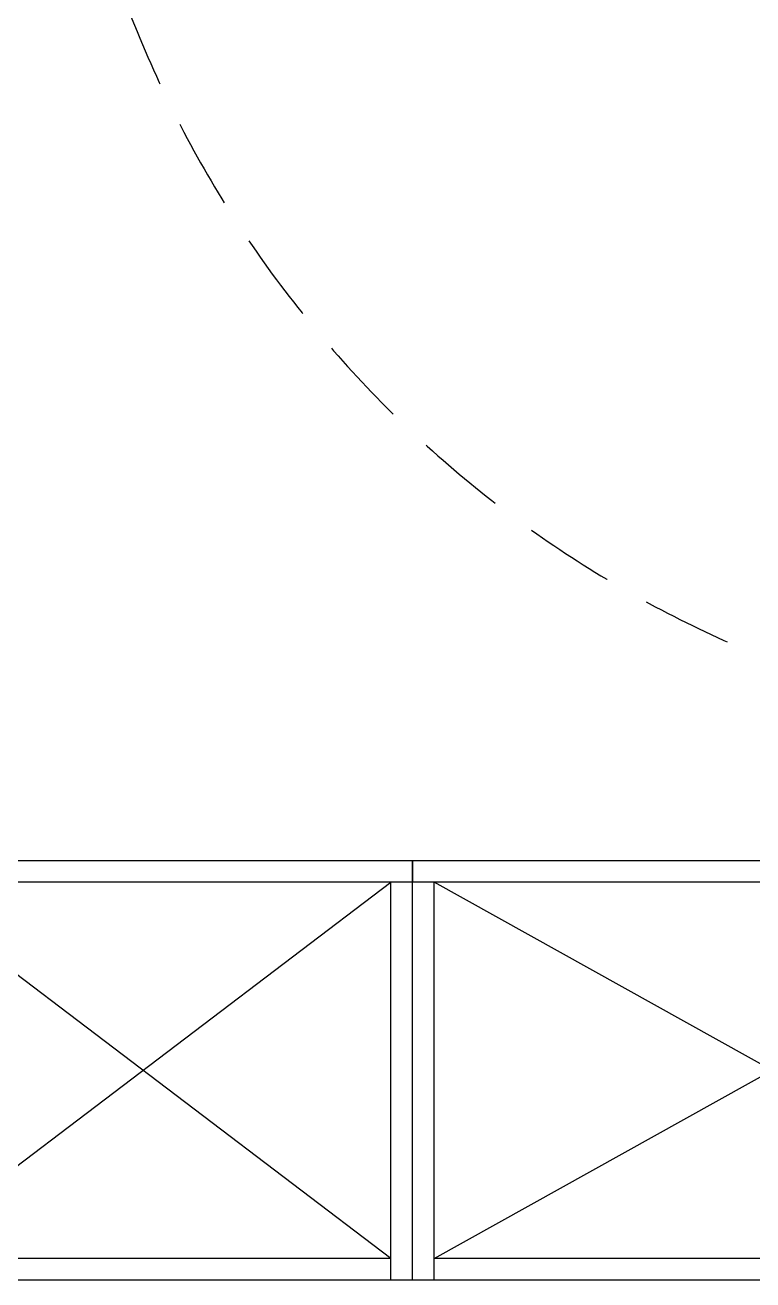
# Model space of a CAD drawing. Header units: millimetres. Extents: x -102565 to 103504, y -132507 to -120.
# Drawn here: x 68807 to 69415, y -7655 to -6608 of the extents above; entities that cross this region are included whole.
import ezdxf

# ---------------------------------------------------------------- set-up
doc = ezdxf.new("R2010")
doc.units = ezdxf.units.MM
doc.header["$LTSCALE"] = 10
doc.linetypes.add('HIDDEN', pattern=[9.525, 6.35, -3.175])
for name, color, linetype in [('-B10  平         面  LESS', 3, 'Continuous'), ('-B1234平 地 天 间  LESS', 7, 'Continuous'), ('-B13  平         天  LESS', 1, 'Continuous'), ('-B60  给   排   水  LESS', 2, 'Continuous')]:
    doc.layers.add(name, color=color, linetype=linetype)

# ---------------------------------------------------------------- blocks, each defined once
blk = doc.blocks.new('guiziq3')
at = {"layer": '-B13  平         天  LESS', "color": 3}
for p, q in [((32626.7, -26307.8), (34726.7, -26307.8)), ((33258.7, -26307.8), (33258.7, -26639.8)), ((33276.7, -26307.8), (33276.7, -26657.8)), ((33294.7, -26307.8), (33294.7, -26639.8)), ((32694.7, -26325.8), (33258.7, -26325.8)), ((33294.7, -26325.8), (33708.7, -26325.8))]:
    blk.add_line(p, q, dxfattribs=at)
at = {"layer": '-B13  平         天  LESS', "color": 8}
for p, q in [((33258.7, -26325.8), (32694.7, -26639.8)), ((32694.7, -26325.8), (33258.7, -26639.8)), ((33708.7, -26325.8), (33294.7, -26639.8)), ((33294.7, -26325.8), (33708.7, -26639.8))]:
    blk.add_line(p, q, dxfattribs=at)
at = {"layer": '-B13  平         天  LESS', "color": 3}
blk.add_lwpolyline([(32976.7, -26639.8), (33276.7, -26639.8), (33276.7, -26657.8), (32976.7, -26657.8)], close=True, dxfattribs=at)
blk.add_lwpolyline([(34122.7, -26657.8), (33276.7, -26657.8), (33276.7, -26639.8), (34526.7, -26639.8)], dxfattribs=at)
blk = doc.blocks.new('门开启虚线')
at = {"layer": '-B10  平         面  LESS', "color": 8, "linetype": 'HIDDEN'}
blk.add_arc((0, 0), 800, 90, 180, dxfattribs=at)
blk = doc.blocks.new('*U329')
at = {"layer": '-B10  平         面  LESS', "linetype": 'HIDDEN', "xscale": 1.187500000030598, "yscale": 1.187500000030598, "zscale": 1.187500000030598, "rotation": 180}
blk.add_blockref('门开启虚线', (50, 0), dxfattribs=at)
blk = doc.blocks.new('A$C2ED66F2E')
at = {"layer": '-B1234平 地 天 间  LESS'}
blk.add_line((18389.5, 15459.9), (16289.5, 15459.9), dxfattribs=at)
at = {"layer": '-B13  平         天  LESS', "rotation": 180}
blk.add_blockref('guiziq3', (51016.2, -10847.9), dxfattribs=at)
at = {"rotation": 270}
blk.add_blockref('*U329', (18389.5, 16909.9), dxfattribs=at)

msp = doc.modelspace()

# ---------------------------------------------------------------- block references
at = {"layer": '-B60  给   排   水  LESS', "linetype": 'Continuous'}
msp.add_blockref('A$C2ED66F2E', (51391.4, -23114.8), dxfattribs=at)

doc.saveas('drawing.dxf')
